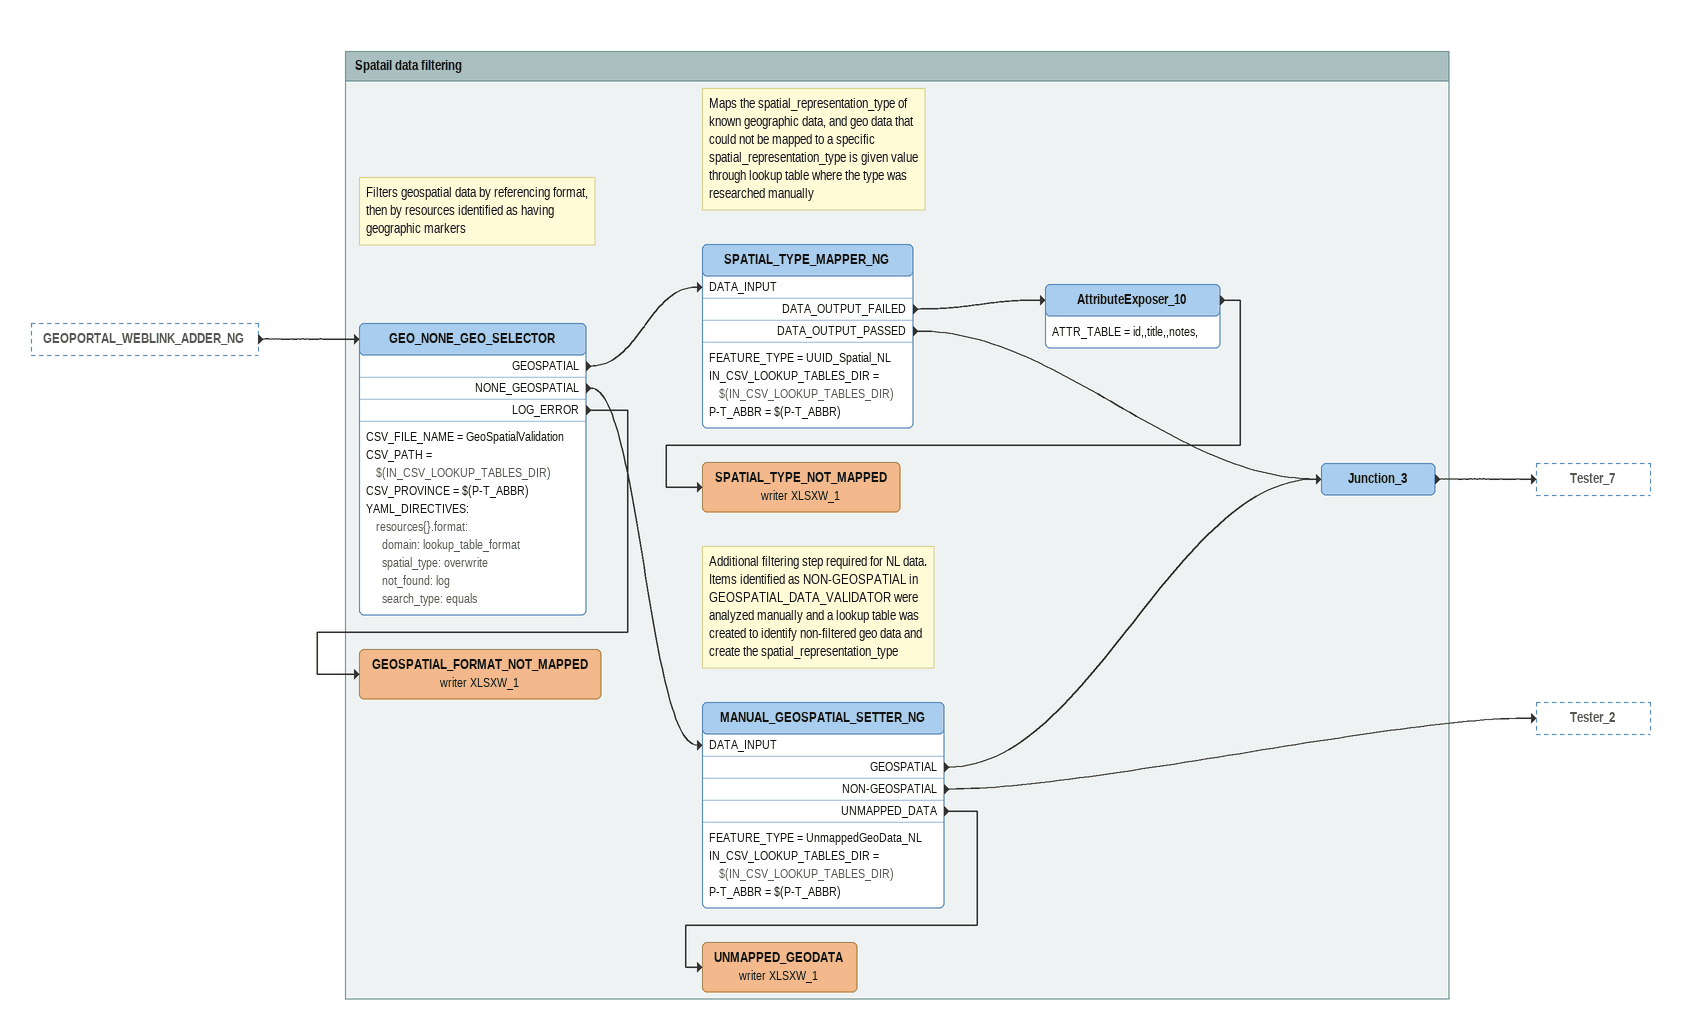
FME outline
GEOPORTAL_WEBLINK_ADDER_NG [outside]
    -> GEO_NONE_GEO_SELECTOR

Bookmark: Spatail data filtering
Note: Filters geospatial data by referencing format, then by resources identified as having geographic markers
GEO_NONE_GEO_SELECTOR
    CSV_FILE_NAME = GeoSpatialValidation
    CSV_PATH = $(IN_CSV_LOOKUP_TABLES_DIR)
    CSV_PROVINCE = $(P-T_ABBR)
    YAML_DIRECTIVES:
      resources{}.format:
        domain: lookup_table_format
        spatial_type: overwrite
        not_found: log
        search_type: equals
    GEOSPATIAL -> SPATIAL_TYPE_MAPPER_NG [DATA_INPUT]
    NONE_GEOSPATIAL -> MANUAL_GEOSPATIAL_SETTER_NG [DATA_INPUT]
    LOG_ERROR -> GEOSPATIAL_FORMAT_NOT_MAPPED (writer XLSXW_1)
Note: Maps the spatial_representation_type of known geographic data, and geo data that could not be mapped to a specific spatial_representation_type is given value through lookup table where the type was researched manually
SPATIAL_TYPE_MAPPER_NG
    FEATURE_TYPE = UUID_Spatial_NL
    IN_CSV_LOOKUP_TABLES_DIR = $(IN_CSV_LOOKUP_TABLES_DIR)
    P-T_ABBR = $(P-T_ABBR)
    DATA_OUTPUT_FAILED -> AttributeExposer_10
    DATA_OUTPUT_PASSED -> Junction_3
AttributeExposer_10
    ATTR_TABLE = id,,title,,notes,
    -> SPATIAL_TYPE_NOT_MAPPED (writer XLSXW_1)
SPATIAL_TYPE_NOT_MAPPED (writer XLSXW_1)
GEOSPATIAL_FORMAT_NOT_MAPPED (writer XLSXW_1)
Note: Additional filtering step required for NL data. Items identified as NON-GEOSPATIAL in GEOSPATIAL_DATA_VALIDATOR were analyzed manually and a lookup table was created to identify non-filtered geo data and create the spatial_representation_type
MANUAL_GEOSPATIAL_SETTER_NG
    FEATURE_TYPE = UnmappedGeoData_NL
    IN_CSV_LOOKUP_TABLES_DIR = $(IN_CSV_LOOKUP_TABLES_DIR)
    P-T_ABBR = $(P-T_ABBR)
    GEOSPATIAL -> Junction_3
    NON-GEOSPATIAL -> Tester_2
    UNMAPPED_DATA -> UNMAPPED_GEODATA (writer XLSXW_1)
Junction_3
    -> Tester_7
UNMAPPED_GEODATA (writer XLSXW_1)
